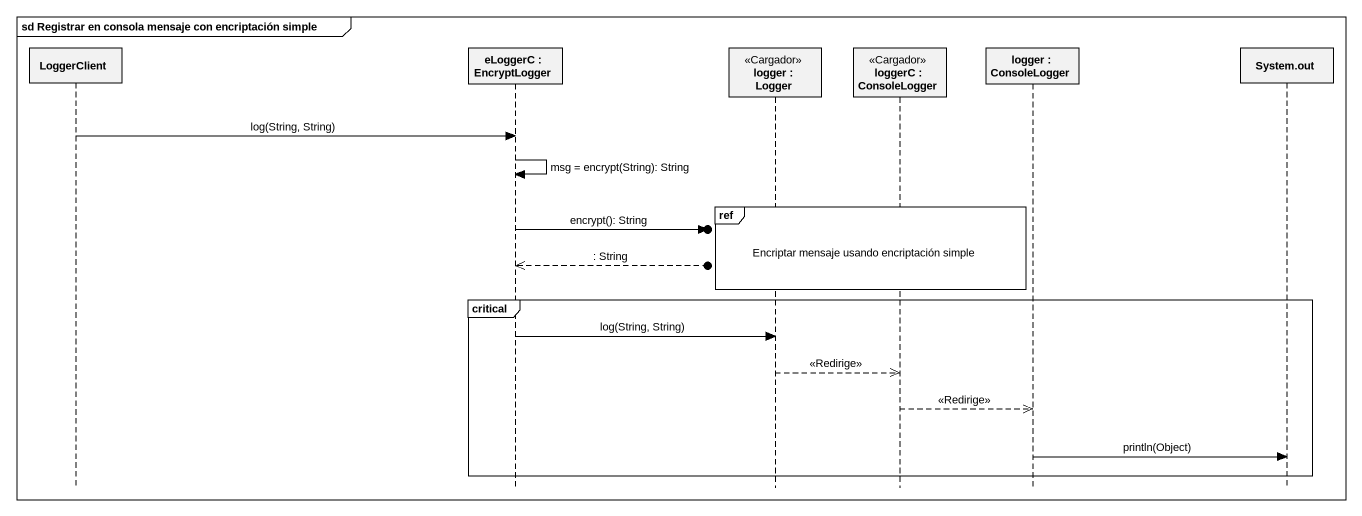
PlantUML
@startuml
mainframe sd Registrar en consola mensaje con encriptación simple
hide footbox
participant LoggerClient
participant "eLoggerC : EncryptLogger" as eLoggerC
participant "logger : Logger" as logger <<Cargador>>
participant "loggerC : ConsoleLogger" as loggerC <<Cargador>>
participant "logger : ConsoleLogger" as logger_2
participant "System.out" as System_out

LoggerClient -> eLoggerC : log(String, String)
eLoggerC -> eLoggerC : msg = encrypt(String): String
ref over logger, loggerC : Encriptar mensaje usando encriptación simple
eLoggerC ->o] : encrypt(): String
eLoggerC <<--o] : : String
critical
  eLoggerC -> logger : log(String, String)
  logger -->> loggerC : <<Redirige>>
  loggerC -->> logger_2 : <<Redirige>>
  logger_2 -> System_out : println(Object)
end
@enduml
